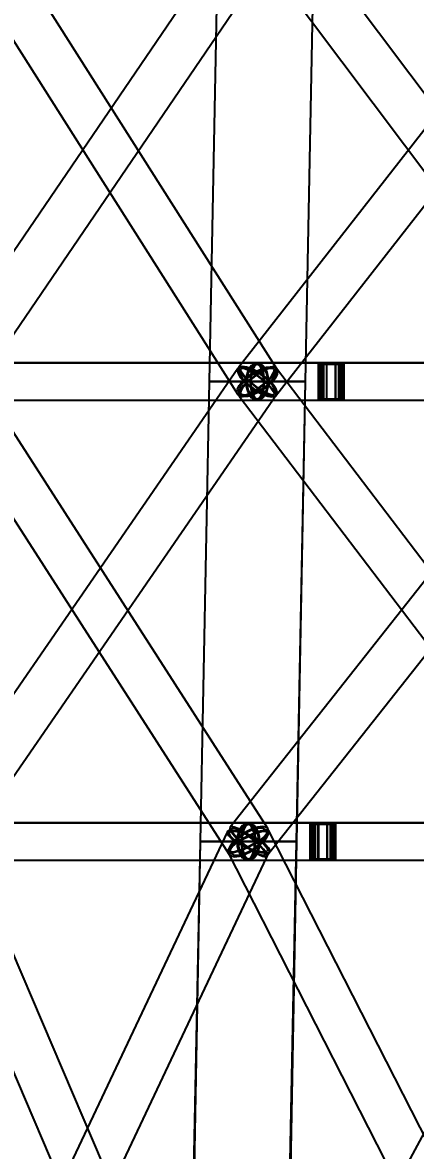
# Model space of a CAD drawing. Header units: millimetres. Extents: x -123812 to 252100, y -3000 to 639000.
# Drawn here: x -10555 to -6279, y 306643 to 318903 of the extents above; entities that cross this region are included whole.
import ezdxf

# ---------------------------------------------------------------- set-up
doc = ezdxf.new("R2010")
doc.units = ezdxf.units.MM
doc.layers.add('D-STR-DIM', color=7, linetype='Continuous', lineweight=13)
doc.layers.add('D-STR-STRC', color=7, linetype='Continuous', lineweight=25)
doc.styles.add('OpenSansCondensed-Light', font='OpenSansCondensed-Light.ttf')
doc.styles.add('TOWER_UNICODE', font='Arial Unicode.ttf')
doc.dimstyles.new('EZDXF', dxfattribs={"dimtxt": 0.25, "dimasz": 0.175, "dimexe": 0.375, "dimexo": 0.125, "dimgap": 0.1, "dimtad": 1, "dimlfac": 100, "dimzin": 12, "dimdsep": 46, "dimtxsty": 'OpenSansCondensed-Light', "dimblk": 'ARCHTICK', "dimcen": 2.5, "dimazin": 3, "dimtfac": 0.5, "dimtmove": 2, "dimatfit": 3})

# ---------------------------------------------------------------- blocks, each defined once
blk = doc.blocks.new('_ARCHTICK')
at = {"color": 0, "linetype": 'BYBLOCK', "const_width": 0.15}
blk.add_lwpolyline([(-0.5, -0.5), (0.5, 0.5)], dxfattribs=at)

msp = doc.modelspace()

# ---------------------------------------------------------------- linework, layer by layer
at = {"layer": 'D-STR-STRC'}
for points in [[(-8114.2, 320140.6), (-11525.1, 315140.6), (-11529.7, 315114.8), (-11519.5, 315081.2), (-11495.4, 315042), (-11458.8, 315000), (-11412.4, 314958), (-11359.2, 314918.8), (-11303, 314885.2), (-11247.4, 314859.4), (-11196.4, 314843.2), (-11153.4, 314837.6), (-11121.3, 314843.2), (-11102.3, 314859.4), (-7691.4, 319859.4)], [(-11387.4, 319859.4), (-8211.2, 314859.4), (-8186.6, 314843.2), (-8149.3, 314837.6), (-8101.8, 314843.2), (-8047.4, 314859.4), (-7989.7, 314885.2), (-7932.8, 314918.8), (-7880.4, 314958), (-7836.2, 315000), (-7803.1, 315042), (-7783.5, 315081.2), (-7778.6, 315114.8), (-7788.8, 315140.6), (-10965, 320140.6)], [(-4290.6, 320156.8), (-8199.8, 315156.8), (-8202.2, 315140.6), (-8190.9, 315114.8), (-8166.5, 315081.2), (-8130.8, 315042), (-8086.2, 315000), (-8035.7, 314958), (-7982.8, 314918.8), (-7931, 314885.2), (-7884, 314859.4), (-7844.8, 314843.2), (-7816.3, 314837.6), (-7800.2, 314843.2), (-3891, 319843.2)], [(-3942.4, 315156.8), (-7704.1, 320156.8), (-7726, 320162.4), (-7759.9, 320156.8), (-7803.7, 320140.6), (-7854.1, 320114.8), (-7907.9, 320081.2), (-7961.3, 320042), (-8010.8, 320000), (-8052.8, 319958), (-8084.7, 319918.8), (-8104.2, 319885.2), (-8109.9, 319859.4), (-8101.5, 319843.2), (-4339.8, 314843.2)], [(-11313.7, 314796.8), (-8000, 314796.8), (-7968, 314803.7), (-7938.1, 314824), (-7912.5, 314856.3), (-7892.9, 314898.4), (-7880.5, 314947.4), (-7876.3, 315000), (-7880.5, 315052.6), (-7892.9, 315101.6), (-7912.5, 315143.7), (-7938.1, 315176), (-7968, 315196.3), (-8000, 315203.2), (-11313.7, 315203.2)], [(-11313.7, 314796.8), (-8000, 314796.8), (-7968, 314803.7), (-7938.1, 314824), (-7912.5, 314856.3), (-7892.9, 314898.4), (-7880.5, 314947.4), (-7876.3, 315000), (-7880.5, 315052.6), (-7892.9, 315101.6), (-7912.5, 315143.7), (-7938.1, 315176), (-7968, 315196.3), (-8000, 315203.2), (-11313.7, 315203.2)], [(-4141.1, 315203.2), (-8000, 315203.2), (-8020.1, 315196.3), (-8038.9, 315176), (-8055, 315143.7), (-8067.3, 315101.6), (-8075.1, 315052.6), (-8077.8, 315000), (-8075.1, 314947.4), (-8067.3, 314898.4), (-8055, 314856.3), (-8038.9, 314824), (-8020.1, 314803.7), (-8000, 314796.8), (-4141.1, 314796.8)], [(-4141.1, 315203.2), (-8000, 315203.2), (-8020.1, 315196.3), (-8038.9, 315176), (-8055, 315143.7), (-8067.3, 315101.6), (-8075.1, 315052.6), (-8077.8, 315000), (-8075.1, 314947.4), (-8067.3, 314898.4), (-8055, 314856.3), (-8038.9, 314824), (-8020.1, 314803.7), (-8000, 314796.8), (-4141.1, 314796.8)], [(-11241.9, 309858.4), (-7789.3, 314858.4), (-7784.6, 314884.4), (-7794.5, 314918.2), (-7818.5, 314957.7), (-7854.8, 315000), (-7901, 315042.3), (-7954, 315081.8), (-8010.1, 315115.6), (-8065.5, 315141.6), (-8116.4, 315158), (-8159.5, 315163.5), (-8191.6, 315158), (-8210.7, 315141.6), (-11663.3, 310141.6)], [(-11524.2, 314858.4), (-8306.3, 309858.4), (-8281.7, 309842), (-8244.4, 309836.5), (-8197, 309842), (-8142.7, 309858.4), (-8085.2, 309884.4), (-8028.4, 309918.2), (-7976.2, 309957.7), (-7932.1, 310000), (-7899.3, 310042.3), (-7879.8, 310081.8), (-7875, 310115.6), (-7885.3, 310141.6), (-11103.2, 315141.6)], [(-4340, 315158), (-8296.8, 310158), (-8299.4, 310141.6), (-8288.3, 310115.6), (-8264.1, 310081.8), (-8228.7, 310042.3), (-8184.3, 310000), (-8134.1, 309957.7), (-8081.4, 309918.2), (-8029.8, 309884.4), (-7982.9, 309858.4), (-7943.8, 309842), (-7915.2, 309836.5), (-7899.1, 309842), (-3942.2, 314842)], [(-3992.8, 310158), (-7802.1, 315158), (-7824.1, 315163.5), (-7858, 315158), (-7901.6, 315141.6), (-7951.9, 315115.6), (-8005.5, 315081.8), (-8058.7, 315042.3), (-8107.9, 315000), (-8149.8, 314957.7), (-8181.4, 314918.2), (-8200.7, 314884.4), (-8206.3, 314858.4), (-8197.9, 314842), (-4388.5, 309842)], [(-11452.6, 309796.8), (-8097.9, 309796.8), (-8065.9, 309803.7), (-8036.1, 309824), (-8010.5, 309856.3), (-7990.9, 309898.4), (-7978.5, 309947.4), (-7974.3, 310000), (-7978.5, 310052.6), (-7990.9, 310101.6), (-8010.5, 310143.7), (-8036.1, 310176), (-8065.9, 310196.3), (-8097.9, 310203.2), (-11452.6, 310203.2)], [(-11449.4, 309796.8), (-8095.8, 309796.8), (-8063.8, 309803.7), (-8033.9, 309824), (-8008.3, 309856.3), (-7988.6, 309898.4), (-7976.3, 309947.4), (-7972.1, 310000), (-7976.3, 310052.6), (-7988.6, 310101.6), (-8008.3, 310143.7), (-8033.9, 310176), (-8063.8, 310196.3), (-8095.8, 310203.2), (-11449.4, 310203.2)], [(-4191.7, 310203.2), (-8097.9, 310203.2), (-8118.1, 310196.3), (-8136.8, 310176), (-8152.9, 310143.7), (-8165.3, 310101.6), (-8173, 310052.6), (-8175.7, 310000), (-8173, 309947.4), (-8165.3, 309898.4), (-8152.9, 309856.3), (-8136.8, 309824), (-8118.1, 309803.7), (-8097.9, 309796.8), (-4191.7, 309796.8)], [(-4190.7, 310203.2), (-8095.8, 310203.2), (-8115.9, 310196.3), (-8134.7, 310176), (-8150.8, 310143.7), (-8163.2, 310101.6), (-8171, 310052.6), (-8173.6, 310000), (-8171, 309947.4), (-8163.2, 309898.4), (-8150.8, 309856.3), (-8134.7, 309824), (-8115.9, 309803.7), (-8095.8, 309796.8), (-4190.7, 309796.8)], [(-11416.5, 302391.2), (-7866.3, 309891.2), (-7866.2, 309911.1), (-7881.8, 309937.2), (-7912, 309967.5), (-7954.7, 310000), (-8007, 310032.5), (-8065.4, 310062.8), (-8125.8, 310088.9), (-8184.2, 310108.8), (-8236.6, 310121.4), (-8279.4, 310125.7), (-8309.6, 310121.4), (-8325.3, 310108.8), (-11875.6, 302608.8)], [(-8020.1, 302608.8), (-11225.2, 310108.8), (-11249.1, 310121.3), (-11286.8, 310125.6), (-11335.9, 310121.3), (-11392.9, 310108.8), (-11454, 310088.8), (-11515, 310062.8), (-11571.7, 310032.5), (-11620.3, 310000), (-11657.5, 309967.5), (-11680.7, 309937.2), (-11688.4, 309911.2), (-11680, 309891.2), (-8475, 302391.2)], [(-4413.7, 310121.3), (-8457.3, 302621.3), (-8456, 302608.8), (-8439.6, 302588.8), (-8409.2, 302562.8), (-8366.9, 302532.5), (-8315.5, 302500), (-8258.6, 302467.5), (-8200, 302437.2), (-8143.8, 302411.2), (-8093.7, 302391.2), (-8053.2, 302378.7), (-8025.1, 302374.4), (-8011.1, 302378.7), (-3967.6, 309878.7)], [(-4041.2, 302608.8), (-7870.3, 310108.8), (-7877.6, 310121.4), (-7900, 310125.7), (-7935.8, 310121.4), (-7982.7, 310108.8), (-8037.4, 310088.9), (-8096.3, 310062.8), (-8155.2, 310032.5), (-8210.3, 310000), (-8257.7, 309967.5), (-8294.2, 309937.2), (-8317.4, 309911.1), (-8325.6, 309891.2), (-4496.4, 302391.2)]]:
    msp.add_lwpolyline(points, dxfattribs=at)
for points in [[(-8525.1, 315000), (-7474.9, 315000), (-7378.1, 320000), (-8427.4, 320000)], [(-8525.1, 315000), (-7474.9, 315000), (-7378.1, 320000), (-8427.4, 320000)], [(-13967.8, 314800), (-7085.1, 314800), (-7085.1, 315200), (-13967.8, 315200)], [(-12606, 314800), (-7055, 314800), (-7055, 315200), (-12606, 315200)], [(-12606, 314800), (-7055, 314800), (-7055, 315200), (-12606, 315200)], [(-8123.7, 315000), (-8119.5, 314947.4), (-8107.1, 314898.4), (-8087.5, 314856.3), (-8061.9, 314824), (-8032, 314803.7), (-8000, 314796.8), (-7968, 314803.7), (-7938.1, 314824), (-7912.5, 314856.3), (-7892.9, 314898.4), (-7880.5, 314947.4), (-7876.3, 315000), (-7880.5, 315052.6), (-7892.9, 315101.6), (-7912.5, 315143.7), (-7938.1, 315176), (-7968, 315196.3), (-8000, 315203.2), (-8032, 315196.3), (-8061.9, 315176), (-8087.5, 315143.7), (-8107.1, 315101.6), (-8119.5, 315052.6)], [(-8123.7, 315000), (-8119.5, 314947.4), (-8107.1, 314898.4), (-8087.5, 314856.3), (-8061.9, 314824), (-8032, 314803.7), (-8000, 314796.8), (-7968, 314803.7), (-7938.1, 314824), (-7912.5, 314856.3), (-7892.9, 314898.4), (-7880.5, 314947.4), (-7876.3, 315000), (-7880.5, 315052.6), (-7892.9, 315101.6), (-7912.5, 315143.7), (-7938.1, 315176), (-7968, 315196.3), (-8000, 315203.2), (-8032, 315196.3), (-8061.9, 315176), (-8087.5, 315143.7), (-8107.1, 315101.6), (-8119.5, 315052.6)], [(-8077.8, 315000), (-8075.1, 314947.4), (-8067.3, 314898.4), (-8055, 314856.3), (-8038.9, 314824), (-8020.1, 314803.7), (-8000, 314796.8), (-7979.9, 314803.7), (-7961.1, 314824), (-7945, 314856.3), (-7932.7, 314898.4), (-7924.9, 314947.4), (-7922.2, 315000), (-7924.9, 315052.6), (-7932.7, 315101.6), (-7945, 315143.7), (-7961.1, 315176), (-7979.9, 315196.3), (-8000, 315203.2), (-8020.1, 315196.3), (-8038.9, 315176), (-8055, 315143.7), (-8067.3, 315101.6), (-8075.1, 315052.6)], [(-8077.8, 315000), (-8075.1, 314947.4), (-8067.3, 314898.4), (-8055, 314856.3), (-8038.9, 314824), (-8020.1, 314803.7), (-8000, 314796.8), (-7979.9, 314803.7), (-7961.1, 314824), (-7945, 314856.3), (-7932.7, 314898.4), (-7924.9, 314947.4), (-7922.2, 315000), (-7924.9, 315052.6), (-7932.7, 315101.6), (-7945, 315143.7), (-7961.1, 315176), (-7979.9, 315196.3), (-8000, 315203.2), (-8020.1, 315196.3), (-8038.9, 315176), (-8055, 315143.7), (-8067.3, 315101.6), (-8075.1, 315052.6)], [(-7055, 315200), (-7337.8, 315200), (-7337.8, 314800), (-7055, 314800)], [(-7055, 315200), (-7337.8, 315200), (-7337.8, 314800), (-7055, 314800)], [(-7085.1, 315200), (-7307.8, 315200), (-7307.8, 314800), (-7085.1, 314800)], [(-7284.6, 314800), (88.2, 314800), (88.2, 315200), (-7284.6, 315200)], [(-7108.2, 315200), (-7284.6, 315200), (-7284.6, 314800), (-7108.2, 314800)], [(-7248.2, 314800), (51.8, 314800), (51.8, 315200), (-7248.2, 315200)], [(-7144.7, 315200), (-7248.2, 315200), (-7248.2, 314800), (-7144.7, 314800)], [(-7248.2, 314800), (51.8, 314800), (51.8, 315200), (-7248.2, 315200)], [(-7144.7, 315200), (-7248.2, 315200), (-7248.2, 314800), (-7144.7, 314800)], [(-7836.2, 315000), (-7880.4, 314958), (-7932.8, 314918.8), (-7989.7, 314885.2), (-8047.4, 314859.4), (-8101.8, 314843.2), (-8149.3, 314837.6), (-8186.6, 314843.2), (-8211.2, 314859.4), (-8221.4, 314885.2), (-8216.5, 314918.8), (-8196.9, 314958), (-8163.8, 315000), (-8119.6, 315042), (-8067.2, 315081.2), (-8010.3, 315114.8), (-7952.6, 315140.6), (-7898.2, 315156.8), (-7850.7, 315162.4), (-7813.4, 315156.8), (-7788.8, 315140.6), (-7778.6, 315114.8), (-7783.5, 315081.2), (-7803.1, 315042)], [(-8145.2, 315000), (-8099, 314957.7), (-8046, 314918.2), (-7989.9, 314884.4), (-7934.5, 314858.4), (-7883.6, 314842), (-7840.5, 314836.5), (-7808.4, 314842), (-7789.3, 314858.4), (-7784.6, 314884.4), (-7794.5, 314918.2), (-7818.5, 314957.7), (-7854.8, 315000), (-7901, 315042.3), (-7954, 315081.8), (-8010.1, 315115.6), (-8065.5, 315141.6), (-8116.4, 315158), (-8159.5, 315163.5), (-8191.6, 315158), (-8210.7, 315141.6), (-8215.4, 315115.6), (-8205.5, 315081.8), (-8181.5, 315042.3)], [(-8107.9, 315000), (-8149.8, 314957.7), (-8181.4, 314918.2), (-8200.7, 314884.4), (-8206.3, 314858.4), (-8197.9, 314842), (-8175.9, 314836.5), (-8142, 314842), (-8098.4, 314858.4), (-8048.1, 314884.4), (-7994.5, 314918.2), (-7941.3, 314957.7), (-7892.1, 315000), (-7850.2, 315042.3), (-7818.6, 315081.8), (-7799.3, 315115.6), (-7793.7, 315141.6), (-7802.1, 315158), (-7824.1, 315163.5), (-7858, 315158), (-7901.6, 315141.6), (-7951.9, 315115.6), (-8005.5, 315081.8), (-8058.7, 315042.3)], [(-7913.8, 315000), (-7869.2, 314958), (-7833.5, 314918.8), (-7809.1, 314885.2), (-7797.8, 314859.4), (-7800.2, 314843.2), (-7816.3, 314837.6), (-7844.8, 314843.2), (-7884, 314859.4), (-7931, 314885.2), (-7982.8, 314918.8), (-8035.7, 314958), (-8086.2, 315000), (-8130.8, 315042), (-8166.5, 315081.2), (-8190.9, 315114.8), (-8202.2, 315140.6), (-8199.8, 315156.8), (-8183.7, 315162.4), (-8155.2, 315156.8), (-8116, 315140.6), (-8069, 315114.8), (-8017.2, 315081.2), (-7964.3, 315042)], [(-7852.3, 315000), (-7892.2, 314962.1), (-7939.4, 314926.8), (-7990.7, 314896.5), (-8042.7, 314873.2), (-8091.8, 314858.6), (-8134.6, 314853.6), (-8168.2, 314858.6), (-8190.4, 314873.2), (-8199.6, 314896.5), (-8195.2, 314926.8), (-8177.5, 314962.1), (-8147.7, 315000), (-8107.8, 315037.9), (-8060.6, 315073.2), (-8009.3, 315103.5), (-7957.3, 315126.8), (-7908.2, 315141.4), (-7865.4, 315146.4), (-7831.8, 315141.4), (-7809.6, 315126.8), (-7800.4, 315103.5), (-7804.8, 315073.2), (-7822.5, 315037.9)], [(-8130.9, 315000), (-8089.2, 314961.8), (-8041.5, 314926.3), (-7990.9, 314895.7), (-7940.9, 314872.3), (-7895, 314857.6), (-7856.2, 314852.5), (-7827.3, 314857.6), (-7810, 314872.3), (-7805.8, 314895.7), (-7814.8, 314926.3), (-7836.3, 314961.8), (-7869.1, 315000), (-7910.8, 315038.2), (-7958.5, 315073.7), (-8009.1, 315104.3), (-8059.1, 315127.7), (-8105, 315142.4), (-8143.8, 315147.5), (-8172.7, 315142.4), (-8190, 315127.7), (-8194.2, 315104.3), (-8185.2, 315073.7), (-8163.7, 315038.2)], [(-8097.3, 315000), (-8135, 314961.8), (-8163.6, 314926.3), (-8180.9, 314895.7), (-8186, 314872.3), (-8178.4, 314857.6), (-8158.6, 314852.5), (-8128, 314857.6), (-8088.7, 314872.3), (-8043.4, 314895.7), (-7995.1, 314926.3), (-7947.1, 314961.8), (-7902.7, 315000), (-7865, 315038.2), (-7836.4, 315073.7), (-7819.1, 315104.3), (-7814, 315127.7), (-7821.6, 315142.4), (-7841.4, 315147.5), (-7872, 315142.4), (-7911.3, 315127.7), (-7956.6, 315104.3), (-8004.9, 315073.7), (-8052.9, 315038.2)], [(-7922.3, 315000), (-7882, 314962.1), (-7849.9, 314926.8), (-7827.9, 314896.5), (-7817.7, 314873.2), (-7819.9, 314858.6), (-7834.3, 314853.6), (-7860.1, 314858.6), (-7895.4, 314873.2), (-7937.8, 314896.5), (-7984.5, 314926.8), (-8032.2, 314962.1), (-8077.7, 315000), (-8118, 315037.9), (-8150.1, 315073.2), (-8172.1, 315103.5), (-8182.3, 315126.8), (-8180.1, 315141.4), (-8165.7, 315146.4), (-8139.9, 315141.4), (-8104.6, 315126.8), (-8062.2, 315103.5), (-8015.5, 315073.2), (-7967.8, 315037.9)], [(-8114, 315000), (-8110.1, 314951.5), (-8098.7, 314906.4), (-8080.6, 314867.6), (-8057, 314837.9), (-8029.5, 314819.2), (-8000, 314812.8), (-7970.5, 314819.2), (-7943, 314837.9), (-7919.4, 314867.6), (-7901.3, 314906.4), (-7889.9, 314951.5), (-7886, 315000), (-7889.9, 315048.5), (-7901.3, 315093.6), (-7919.4, 315132.4), (-7943, 315162.1), (-7970.5, 315180.8), (-8000, 315187.2), (-8029.5, 315180.8), (-8057, 315162.1), (-8080.6, 315132.4), (-8098.7, 315093.6), (-8110.1, 315048.5)], [(-8114, 315000), (-8110.1, 314951.5), (-8098.7, 314906.4), (-8080.6, 314867.6), (-8057, 314837.9), (-8029.5, 314819.2), (-8000, 314812.8), (-7970.5, 314819.2), (-7943, 314837.9), (-7919.4, 314867.6), (-7901.3, 314906.4), (-7889.9, 314951.5), (-7886, 315000), (-7889.9, 315048.5), (-7901.3, 315093.6), (-7919.4, 315132.4), (-7943, 315162.1), (-7970.5, 315180.8), (-8000, 315187.2), (-8029.5, 315180.8), (-8057, 315162.1), (-8080.6, 315132.4), (-8098.7, 315093.6), (-8110.1, 315048.5)], [(-8071.6, 315000), (-8069.2, 314951.5), (-8062, 314906.4), (-8050.7, 314867.6), (-8035.8, 314837.9), (-8018.5, 314819.2), (-8000, 314812.8), (-7981.5, 314819.2), (-7964.2, 314837.9), (-7949.3, 314867.6), (-7938, 314906.4), (-7930.8, 314951.5), (-7928.4, 315000), (-7930.8, 315048.5), (-7938, 315093.6), (-7949.3, 315132.4), (-7964.2, 315162.1), (-7981.5, 315180.8), (-8000, 315187.2), (-8018.5, 315180.8), (-8035.8, 315162.1), (-8050.7, 315132.4), (-8062, 315093.6), (-8069.2, 315048.5)], [(-8071.6, 315000), (-8069.2, 314951.5), (-8062, 314906.4), (-8050.7, 314867.6), (-8035.8, 314837.9), (-8018.5, 314819.2), (-8000, 314812.8), (-7981.5, 314819.2), (-7964.2, 314837.9), (-7949.3, 314867.6), (-7938, 314906.4), (-7930.8, 314951.5), (-7928.4, 315000), (-7930.8, 315048.5), (-7938, 315093.6), (-7949.3, 315132.4), (-7964.2, 315162.1), (-7981.5, 315180.8), (-8000, 315187.2), (-8018.5, 315180.8), (-8035.8, 315162.1), (-8050.7, 315132.4), (-8062, 315093.6), (-8069.2, 315048.5)], [(-7063.5, 315188), (-7329.4, 315188), (-7329.4, 314812), (-7063.5, 314812)], [(-7063.5, 315188), (-7329.4, 315188), (-7329.4, 314812), (-7063.5, 314812)], [(-7091.7, 315188), (-7301.1, 315188), (-7301.1, 314812), (-7091.7, 314812)], [(-7113.5, 315188), (-7279.3, 315188), (-7279.3, 314812), (-7113.5, 314812)], [(-7147.8, 315188), (-7245.1, 315188), (-7245.1, 314812), (-7147.8, 314812)], [(-7147.8, 315188), (-7245.1, 315188), (-7245.1, 314812), (-7147.8, 314812)], [(-8623.5, 310000), (-7572.4, 310000), (-7474.9, 315000), (-8525.1, 315000)], [(-8621.4, 310000), (-7570.2, 310000), (-7474.9, 315000), (-8525.1, 315000)], [(-7474.9, 315000), (-7492.8, 315000), (-7545.2, 315000), (-7628.7, 315000), (-7737.4, 315000), (-7864.1, 315000), (-8000, 315000), (-8135.9, 315000), (-8262.6, 315000), (-8371.3, 315000), (-8454.8, 315000), (-8507.2, 315000), (-8525.1, 315000), (-8507.2, 315000), (-8454.8, 315000), (-8371.3, 315000), (-8262.6, 315000), (-8135.9, 315000), (-8000, 315000), (-7864.1, 315000), (-7737.4, 315000), (-7628.7, 315000), (-7545.2, 315000), (-7492.8, 315000)], [(-7474.9, 315000), (-7492.8, 315000), (-7545.2, 315000), (-7628.7, 315000), (-7737.4, 315000), (-7864.1, 315000), (-8000, 315000), (-8135.9, 315000), (-8262.6, 315000), (-8371.3, 315000), (-8454.8, 315000), (-8507.2, 315000), (-8525.1, 315000), (-8507.2, 315000), (-8454.8, 315000), (-8371.3, 315000), (-8262.6, 315000), (-8135.9, 315000), (-8000, 315000), (-7864.1, 315000), (-7737.4, 315000), (-7628.7, 315000), (-7545.2, 315000), (-7492.8, 315000)], [(-14138.7, 309800), (-7177.2, 309800), (-7177.2, 310200), (-14138.7, 310200)], [(-12767, 309800), (-7147.3, 309800), (-7147.3, 310200), (-12767, 310200)], [(-12762.8, 309800), (-7145.3, 309800), (-7145.3, 310200), (-12762.8, 310200)], [(-8221.6, 310000), (-8217.4, 309947.4), (-8205, 309898.4), (-8185.4, 309856.3), (-8159.8, 309824), (-8129.9, 309803.7), (-8097.9, 309796.8), (-8065.9, 309803.7), (-8036.1, 309824), (-8010.5, 309856.3), (-7990.9, 309898.4), (-7978.5, 309947.4), (-7974.3, 310000), (-7978.5, 310052.6), (-7990.9, 310101.6), (-8010.5, 310143.7), (-8036.1, 310176), (-8065.9, 310196.3), (-8097.9, 310203.2), (-8129.9, 310196.3), (-8159.8, 310176), (-8185.4, 310143.7), (-8205, 310101.6), (-8217.4, 310052.6)], [(-8219.5, 310000), (-8215.3, 309947.4), (-8203, 309898.4), (-8183.3, 309856.3), (-8157.7, 309824), (-8127.8, 309803.7), (-8095.8, 309796.8), (-8063.8, 309803.7), (-8033.9, 309824), (-8008.3, 309856.3), (-7988.6, 309898.4), (-7976.3, 309947.4), (-7972.1, 310000), (-7976.3, 310052.6), (-7988.6, 310101.6), (-8008.3, 310143.7), (-8033.9, 310176), (-8063.8, 310196.3), (-8095.8, 310203.2), (-8127.8, 310196.3), (-8157.7, 310176), (-8183.3, 310143.7), (-8203, 310101.6), (-8215.3, 310052.6)], [(-8211.9, 310000), (-8208, 309951.5), (-8196.6, 309906.4), (-8178.5, 309867.6), (-8154.9, 309837.9), (-8127.4, 309819.2), (-8097.9, 309812.8), (-8068.5, 309819.2), (-8041, 309837.9), (-8017.4, 309867.6), (-7999.3, 309906.4), (-7987.9, 309951.5), (-7984, 310000), (-7987.9, 310048.5), (-7999.3, 310093.6), (-8017.4, 310132.4), (-8041, 310162.1), (-8068.5, 310180.8), (-8097.9, 310187.2), (-8127.4, 310180.8), (-8154.9, 310162.1), (-8178.5, 310132.4), (-8196.6, 310093.6), (-8208, 310048.5)], [(-8209.8, 310000), (-8205.9, 309951.5), (-8194.5, 309906.4), (-8176.4, 309867.6), (-8152.8, 309837.9), (-8125.3, 309819.2), (-8095.8, 309812.8), (-8066.3, 309819.2), (-8038.8, 309837.9), (-8015.2, 309867.6), (-7997.1, 309906.4), (-7985.7, 309951.5), (-7981.8, 310000), (-7985.7, 310048.5), (-7997.1, 310093.6), (-8015.2, 310132.4), (-8038.8, 310162.1), (-8066.3, 310180.8), (-8095.8, 310187.2), (-8125.3, 310180.8), (-8152.8, 310162.1), (-8176.4, 310132.4), (-8194.5, 310093.6), (-8205.9, 310048.5)], [(-8175.7, 310000), (-8173, 309947.4), (-8165.3, 309898.4), (-8152.9, 309856.3), (-8136.8, 309824), (-8118.1, 309803.7), (-8097.9, 309796.8), (-8077.8, 309803.7), (-8059.1, 309824), (-8043, 309856.3), (-8030.6, 309898.4), (-8022.9, 309947.4), (-8020.2, 310000), (-8022.9, 310052.6), (-8030.6, 310101.6), (-8043, 310143.7), (-8059.1, 310176), (-8077.8, 310196.3), (-8097.9, 310203.2), (-8118.1, 310196.3), (-8136.8, 310176), (-8152.9, 310143.7), (-8165.3, 310101.6), (-8173, 310052.6)], [(-8173.6, 310000), (-8171, 309947.4), (-8163.2, 309898.4), (-8150.8, 309856.3), (-8134.7, 309824), (-8115.9, 309803.7), (-8095.8, 309796.8), (-8075.7, 309803.7), (-8056.9, 309824), (-8040.8, 309856.3), (-8028.4, 309898.4), (-8020.6, 309947.4), (-8018, 310000), (-8020.6, 310052.6), (-8028.4, 310101.6), (-8040.8, 310143.7), (-8056.9, 310176), (-8075.7, 310196.3), (-8095.8, 310203.2), (-8115.9, 310196.3), (-8134.7, 310176), (-8150.8, 310143.7), (-8163.2, 310101.6), (-8171, 310052.6)], [(-8169.5, 310000), (-8167.1, 309951.5), (-8160, 309906.4), (-8148.6, 309867.6), (-8133.7, 309837.9), (-8116.5, 309819.2), (-8097.9, 309812.8), (-8079.4, 309819.2), (-8062.1, 309837.9), (-8047.3, 309867.6), (-8035.9, 309906.4), (-8028.8, 309951.5), (-8026.3, 310000), (-8028.8, 310048.5), (-8035.9, 310093.6), (-8047.3, 310132.4), (-8062.1, 310162.1), (-8079.4, 310180.8), (-8097.9, 310187.2), (-8116.5, 310180.8), (-8133.7, 310162.1), (-8148.6, 310132.4), (-8160, 310093.6), (-8167.1, 310048.5)], [(-8167.5, 310000), (-8165.1, 309951.5), (-8157.9, 309906.4), (-8146.5, 309867.6), (-8131.6, 309837.9), (-8114.4, 309819.2), (-8095.8, 309812.8), (-8077.2, 309819.2), (-8060, 309837.9), (-8045.1, 309867.6), (-8033.7, 309906.4), (-8026.6, 309951.5), (-8024.1, 310000), (-8026.6, 310048.5), (-8033.7, 310093.6), (-8045.1, 310132.4), (-8060, 310162.1), (-8077.2, 310180.8), (-8095.8, 310187.2), (-8114.4, 310180.8), (-8131.6, 310162.1), (-8146.5, 310132.4), (-8157.9, 310093.6), (-8165.1, 310048.5)], [(-7147.3, 310200), (-7430, 310200), (-7430, 309800), (-7147.3, 309800)], [(-7145.3, 310200), (-7428.2, 310200), (-7428.2, 309800), (-7145.3, 309800)], [(-7155.8, 310188), (-7421.5, 310188), (-7421.5, 309812), (-7155.8, 309812)], [(-7153.8, 310188), (-7419.7, 310188), (-7419.7, 309812), (-7153.8, 309812)], [(-7177.2, 310200), (-7400.1, 310200), (-7400.1, 309800), (-7177.2, 309800)], [(-7183.9, 310188), (-7393.4, 310188), (-7393.4, 309812), (-7183.9, 309812)], [(-7374.8, 309800), (88.1, 309800), (88.1, 310200), (-7374.8, 310200)], [(-7198.7, 310200), (-7374.8, 310200), (-7374.8, 309800), (-7198.7, 309800)], [(-7204, 310188), (-7369.5, 310188), (-7369.5, 309812), (-7204, 309812)], [(-7340.4, 309800), (51.7, 309800), (51.7, 310200), (-7340.4, 310200)], [(-7236.9, 310200), (-7340.4, 310200), (-7340.4, 309800), (-7236.9, 309800)], [(-7338.6, 309800), (51.8, 309800), (51.8, 310200), (-7338.6, 310200)], [(-7234.9, 310200), (-7338.6, 310200), (-7338.6, 309800), (-7234.9, 309800)], [(-7240, 310188), (-7337.3, 310188), (-7337.3, 309812), (-7240, 309812)], [(-7238, 310188), (-7335.5, 310188), (-7335.5, 309812), (-7238, 309812)], [(-7985.6, 310000), (-8040.6, 309967.5), (-8099.6, 309937.2), (-8158.5, 309911.1), (-8213.2, 309891.2), (-8260.1, 309878.6), (-8295.9, 309874.3), (-8318.2, 309878.6), (-8325.6, 309891.2), (-8317.4, 309911.1), (-8294.2, 309937.2), (-8257.7, 309967.5), (-8210.3, 310000), (-8155.2, 310032.5), (-8096.3, 310062.8), (-8037.4, 310088.9), (-7982.7, 310108.8), (-7935.8, 310121.4), (-7900, 310125.7), (-7877.6, 310121.4), (-7870.3, 310108.8), (-7878.5, 310088.9), (-7901.7, 310062.8), (-7938.2, 310032.5)], [(-7954.7, 310000), (-7912, 309967.5), (-7881.8, 309937.2), (-7866.2, 309911.1), (-7866.3, 309891.2), (-7882, 309878.6), (-7912.3, 309874.3), (-7955, 309878.6), (-8007.4, 309891.2), (-8065.8, 309911.1), (-8126.2, 309937.2), (-8184.6, 309967.5), (-8236.9, 310000), (-8279.6, 310032.5), (-8309.8, 310062.8), (-8325.4, 310088.9), (-8325.3, 310108.8), (-8309.6, 310121.4), (-8279.4, 310125.7), (-8236.6, 310121.4), (-8184.2, 310108.8), (-8125.8, 310088.9), (-8065.4, 310062.8), (-8007, 310032.5)], [(-8259.5, 310000), (-8292.4, 309957.7), (-8311.8, 309918.2), (-8316.6, 309884.4), (-8306.3, 309858.4), (-8281.7, 309842), (-8244.4, 309836.5), (-8197, 309842), (-8142.7, 309858.4), (-8085.2, 309884.4), (-8028.4, 309918.2), (-7976.2, 309957.7), (-7932.1, 310000), (-7899.3, 310042.3), (-7879.8, 310081.8), (-7875, 310115.6), (-7885.3, 310141.6), (-7909.9, 310158), (-7947.2, 310163.5), (-7994.6, 310158), (-8048.9, 310141.6), (-8106.4, 310115.6), (-8163.2, 310081.8), (-8215.4, 310042.3)], [(-7996.6, 310000), (-8046.3, 309970.7), (-8099.5, 309943.4), (-8152.5, 309919.9), (-8201.9, 309901.9), (-8244.1, 309890.6), (-8276.4, 309886.7), (-8296.6, 309890.6), (-8303.2, 309901.9), (-8295.8, 309919.9), (-8274.9, 309943.4), (-8242, 309970.7), (-8199.2, 310000), (-8149.6, 310029.3), (-8096.4, 310056.6), (-8043.4, 310080.1), (-7994, 310098.1), (-7951.8, 310109.4), (-7919.5, 310113.3), (-7899.3, 310109.4), (-7892.7, 310098.1), (-7900.1, 310080.1), (-7921, 310056.6), (-7953.9, 310029.3)], [(-7968.6, 310000), (-7930.1, 309970.7), (-7902.9, 309943.4), (-7888.8, 309919.9), (-7888.9, 309901.9), (-7903, 309890.6), (-7930.3, 309886.7), (-7968.9, 309890.6), (-8016.1, 309901.9), (-8068.7, 309919.9), (-8123.2, 309943.4), (-8175.9, 309970.7), (-8223, 310000), (-8261.5, 310029.3), (-8288.7, 310056.6), (-8302.8, 310080.1), (-8302.7, 310098.1), (-8288.6, 310109.4), (-8261.3, 310113.3), (-8222.7, 310109.4), (-8175.5, 310098.1), (-8122.9, 310080.1), (-8068.4, 310056.6), (-8015.8, 310029.3)], [(-8184.3, 310000), (-8134.1, 309957.7), (-8081.4, 309918.2), (-8029.8, 309884.4), (-7982.9, 309858.4), (-7943.8, 309842), (-7915.2, 309836.5), (-7899.1, 309842), (-7896.5, 309858.4), (-7907.6, 309884.4), (-7931.7, 309918.2), (-7967.2, 309957.7), (-8011.5, 310000), (-8061.8, 310042.3), (-8114.5, 310081.8), (-8166.1, 310115.6), (-8213, 310141.6), (-8252.1, 310158), (-8280.7, 310163.5), (-8296.8, 310158), (-8299.4, 310141.6), (-8288.3, 310115.6), (-8264.1, 310081.8), (-8228.7, 310042.3)], [(-8243.4, 310000), (-8273, 309961.8), (-8290.6, 309926.3), (-8294.9, 309895.7), (-8285.6, 309872.3), (-8263.4, 309857.6), (-8229.8, 309852.6), (-8187, 309857.6), (-8138.1, 309872.3), (-8086.2, 309895.7), (-8035, 309926.3), (-7988, 309961.8), (-7948.3, 310000), (-7918.6, 310038.2), (-7901, 310073.7), (-7896.7, 310104.3), (-7906, 310127.7), (-7928.2, 310142.4), (-7961.8, 310147.4), (-8004.6, 310142.4), (-8053.5, 310127.7), (-8105.4, 310104.3), (-8156.6, 310073.7), (-8203.6, 310038.2)], [(-8175.8, 310000), (-8130.5, 309961.8), (-8083, 309926.3), (-8036.5, 309895.7), (-7994.2, 309872.3), (-7959, 309857.6), (-7933.2, 309852.6), (-7918.6, 309857.6), (-7916.3, 309872.3), (-7926.4, 309895.7), (-7948.1, 309926.3), (-7980.1, 309961.8), (-8020, 310000), (-8065.3, 310038.2), (-8112.9, 310073.7), (-8159.4, 310104.3), (-8201.7, 310127.7), (-8236.9, 310142.4), (-8262.7, 310147.4), (-8277.3, 310142.4), (-8279.6, 310127.7), (-8269.5, 310104.3), (-8247.8, 310073.7), (-8215.8, 310038.2)], [(-8773.8, 302500), (-7721.3, 302500), (-7572.4, 310000), (-8623.5, 310000)], [(-8760.5, 302500), (-7707.9, 302500), (-7570.2, 310000), (-8621.4, 310000)], [(-7572.4, 310000), (-7590.3, 310000), (-7642.8, 310000), (-7726.3, 310000), (-7835.2, 310000), (-7961.9, 310000), (-8097.9, 310000), (-8234, 310000), (-8360.7, 310000), (-8469.6, 310000), (-8553.1, 310000), (-8605.6, 310000), (-8623.5, 310000), (-8605.6, 310000), (-8553.1, 310000), (-8469.6, 310000), (-8360.7, 310000), (-8234, 310000), (-8097.9, 310000), (-7961.9, 310000), (-7835.2, 310000), (-7726.3, 310000), (-7642.8, 310000), (-7590.3, 310000)], [(-7570.2, 310000), (-7588.1, 310000), (-7640.6, 310000), (-7724.2, 310000), (-7833, 310000), (-7959.8, 310000), (-8095.8, 310000), (-8231.8, 310000), (-8358.6, 310000), (-8467.4, 310000), (-8551, 310000), (-8603.5, 310000), (-8621.4, 310000), (-8603.5, 310000), (-8551, 310000), (-8467.4, 310000), (-8358.6, 310000), (-8231.8, 310000), (-8095.8, 310000), (-7959.8, 310000), (-7833, 310000), (-7724.2, 310000), (-7640.6, 310000), (-7588.1, 310000)]]:
    msp.add_lwpolyline(points, close=True, dxfattribs=at)

# ---------------------------------------------------------------- dimensions: what is measured, and where the dimension line sits
at = {"layer": 'D-STR-DIM'}
msp.add_linear_dim(base=(-112000, 0), p1=(0, 0), p2=(0, 634000), angle=90, dimstyle='EZDXF', override={"dimtxt": 8400, "dimasz": 3750, "dimexe": 2100, "dimexo": 1800, "dimgap": 2100, "dimtad": 1, "dimdec": 0, "dimlfac": 1, "dimlunit": 2, "dimtxsty": 'TOWER_UNICODE', "dimclrd": 7, "dimclre": 7, "dimclrt": 7}, dxfattribs=at).render()

doc.saveas('drawing.dxf')
